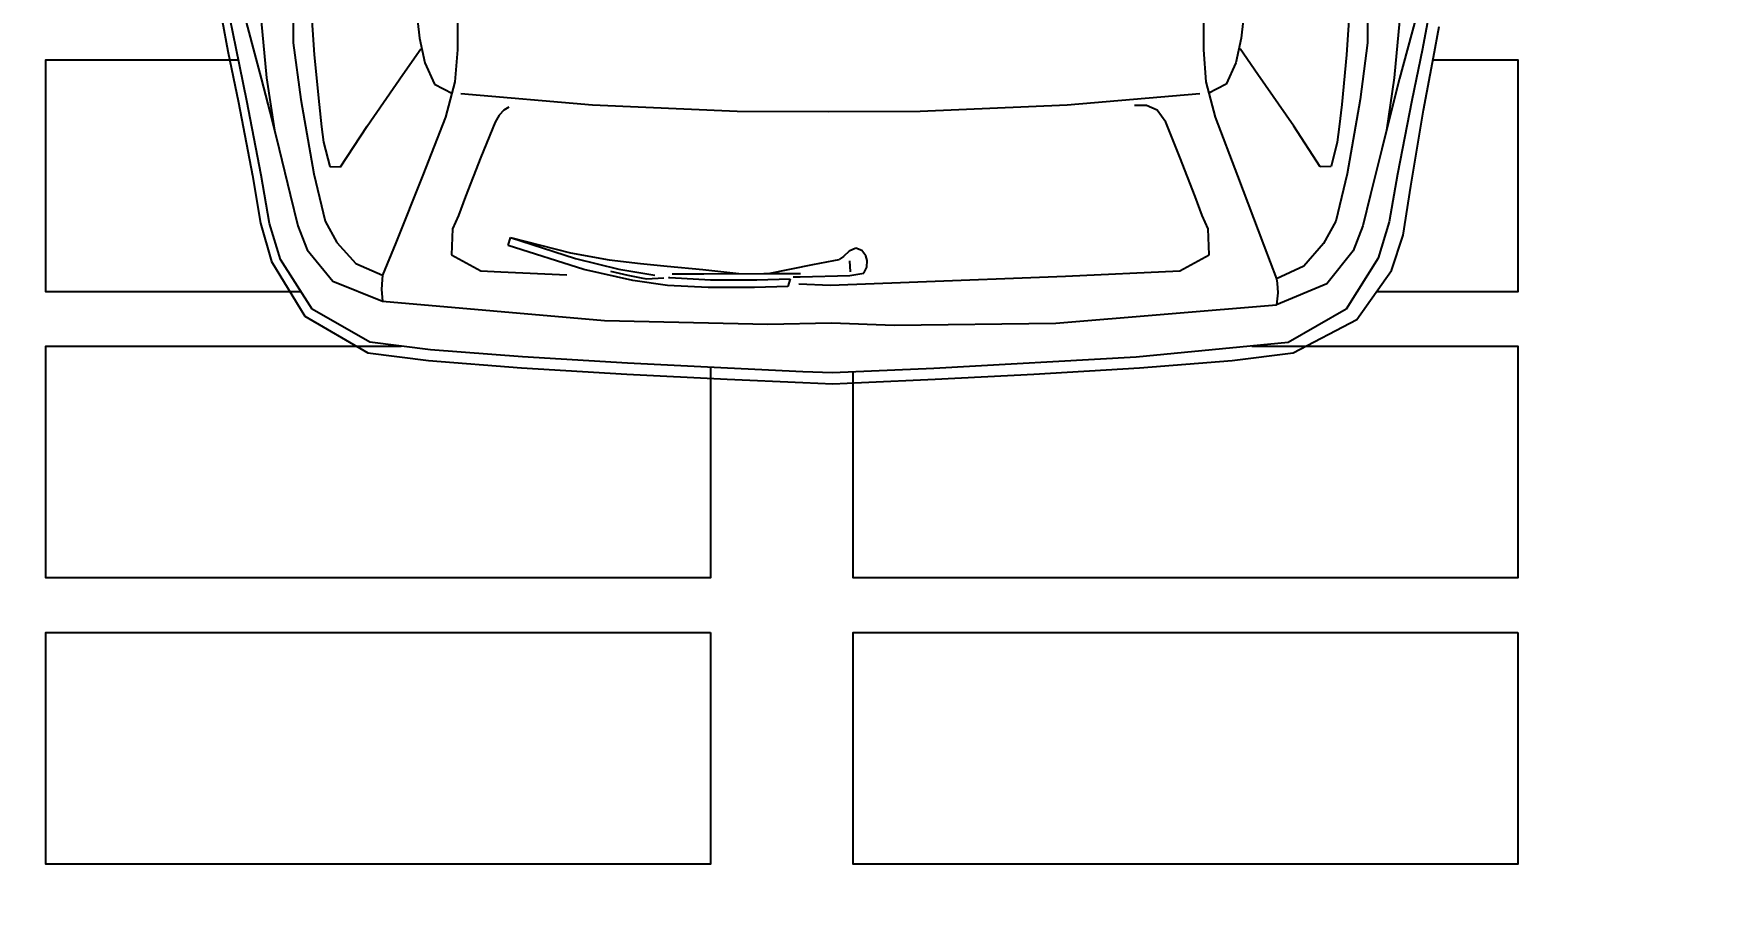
# Model space of a CAD drawing. Extents: x -415 to -176, y -135 to 749.
# Drawn here: x -408.939 to -406.415, y 723.904 to 725.193 of the extents above; entities that cross this region are included whole.
import ezdxf

# ---------------------------------------------------------------- set-up
doc = ezdxf.new("R2010")
doc.units = 0
doc.header["$MEASUREMENT"] = 0
doc.header["$PDSIZE"] = -5
doc.layers.get('0').update_dxf_attribs({"linetype": 'CONTINUOUS'})
doc.layers.get('Defpoints').update_dxf_attribs({"linetype": 'CONTINUOUS'})
doc.layers.add('AR-ALV', color=5, linetype='CONTINUOUS')
doc.layers.add('E-Pen-C', color=4, linetype='CONTINUOUS', lineweight=15)
doc.layers.add('E-Pen-G', color=3, linetype='CONTINUOUS', lineweight=30)
doc.styles.add('F2', font='swissc.ttf')
doc.dimstyles.new('DIMENSION-1', dxfattribs={"dimtxt": 0.11, "dimasz": 0.07, "dimexe": 1, "dimexo": 0, "dimgap": 0.12, "dimtad": 1, "dimzin": 7, "dimdsep": 46, "dimtxsty": 'F2', "dimblk1": 'TRACO', "dimblk2": 'TRACO', "dimsah": 1, "dimcen": 1, "dimse1": 1, "dimse2": 1, "dimclrd": 256, "dimclre": 256, "dimclrt": 6, "dimadec": 0, "dimazin": 0, "dimtfac": 1, "dimtix": 1, "dimtmove": 2, "dimatfit": 3, "dimldrblk": 'TRACO', "dimfxl": 1, "dimtolj": 1, "dimtzin": 0, "dimarcsym": 0})

# ---------------------------------------------------------------- blocks, each defined once
blk = doc.blocks.new('TRACO')
at = {"layer": 'E-Pen-C'}
for p, q in [((0, 1), (0, -1)), ((-1, 0), (1, 0))]:
    blk.add_line(p, q, dxfattribs=at)
at = {"layer": 'E-Pen-G'}
blk.add_line((-0.424, -0.424), (0.424, 0.424), dxfattribs=at)
blk = doc.blocks.new('*D400')
at = {"color": 4, "lineweight": -2}
blk.add_line((-409.8386, 726.5171), (-409.8386, 720.7571), dxfattribs=at)
at = {"layer": 'Defpoints', "color": 0, "linetype": 'Continuous'}
for p in [(-406.2324, 726.5871), (-409.8386, 720.6871), (-409.6324, 720.6871)]:
    blk.add_point(p, dxfattribs=at)
at = {"color": 4, "linetype": 'Continuous', "lineweight": -2, "xscale": 0.07, "yscale": 0.07, "zscale": 0.07}
for p, rotation in [((-409.8386, 726.5871), 90), ((-409.8386, 720.6871), 270)]:
    blk.add_blockref('TRACO', p, dxfattribs=dict(at, rotation=rotation))
at = {"color": 4, "linetype": 'Continuous', "insert": (-410.0177, 723.6371), "char_height": 0.115, "attachment_point": 5, "rotation": 90, "style": 'F2'}
blk.add_mtext('\\A1;5.90', dxfattribs=at)
blk = doc.blocks.new('Austin Mini dessus')
at = {"color": 8, "flags": 128}
for points in [[(3.4912, 3.7905), (3.5375, 3.7819)], [(3.4639, 3.7624), (3.5784, 3.7316)], [(3.5334, 3.7691), (3.4894, 3.7783)], [(3.6119, 3.753), (3.5334, 3.7691)], [(3.5375, 3.7819), (3.6147, 3.7659)], [(3.6147, 3.7659), (3.7245, 3.7448)], [(3.7239, 3.7317), (3.6119, 3.753)], [(3.7245, 3.7448), (3.7958, 3.7324)], [(3.4593, 3.7344), (3.5777, 3.7235)], [(3.5777, 3.7235), (3.6563, 3.7118)], [(3.5784, 3.7316), (3.6421, 3.7153)], [(3.6421, 3.7153), (3.6846, 3.7048)], [(3.7964, 3.7192), (3.7239, 3.7317)], [(3.7958, 3.7324), (3.8536, 3.716)], [(3.8504, 3.7028), (3.7964, 3.7192)], [(3.8536, 3.716), (3.9358, 3.6662)], [(3.6846, 3.7048), (3.7528, 3.688)], [(3.7528, 3.688), (3.8, 3.6763)], [(3.9251, 3.6552), (3.8504, 3.7028)], [(3.4507, 3.6839), (3.525, 3.6834)], [(3.525, 3.6834), (3.6102, 3.6722)], [(3.6102, 3.6722), (3.7219, 3.6526)], [(3.8, 3.6763), (3.8361, 3.6624)], [(3.8361, 3.6624), (3.8831, 3.6237)], [(3.9358, 3.6662), (3.9909, 3.5714)], [(3.4682, 3.6568), (3.5432, 3.6518)], [(3.5432, 3.6518), (3.6174, 3.6446)], [(3.6174, 3.6446), (3.651, 3.6408)], [(3.651, 3.6408), (3.6741, 3.6378)], [(3.6741, 3.6378), (3.7107, 3.6285)], [(3.7219, 3.6526), (3.793, 3.6355)], [(3.793, 3.6355), (3.8251, 3.6178)], [(3.9748, 3.5682), (3.9251, 3.6552)], [(3.7113, 3.6124), (3.6503, 3.5725)], [(3.7107, 3.6285), (3.7113, 3.6124)], [(3.8251, 3.6178), (3.8563, 3.5892)], [(3.8831, 3.6237), (3.9133, 3.5491)], [(3.8563, 3.5892), (3.8742, 3.5491)], [(3.6503, 3.5725), (3.5724, 3.5187)], [(3.9862, 3.4773), (3.9748, 3.5682)], [(3.9909, 3.5714), (4.0023, 3.48)], [(3.8253, 3.5293), (3.8742, 3.5491)], [(3.8742, 3.5491), (3.8804, 3.5498)], [(3.8804, 3.5498), (3.8953, 3.5506)], [(3.8953, 3.5506), (3.9133, 3.5491)], [(3.9133, 3.5491), (3.9421, 3.2156)], [(3.5724, 3.5187), (3.5339, 3.4917)], [(3.7236, 3.4885), (3.8253, 3.5293)], [(3.4288, 3.5036), (3.5179, 3.4935)], [(3.5179, 3.4935), (3.5549, 3.4854)], [(3.5549, 3.4854), (3.5868, 3.4709)], [(3.6368, 3.4545), (3.7236, 3.4885)], [(3.5868, 3.4709), (3.6013, 3.4438)], [(3.9969, 3.3387), (3.9862, 3.4773)], [(4.0023, 3.48), (4.0132, 3.3405)], [(3.4895, 3.4367), (3.5356, 3.4366)], [(3.5356, 3.4366), (3.5836, 3.4404)], [(3.5836, 3.4404), (3.6368, 3.4545)], [(3.756, 3.4243), (3.7841, 3.435)], [(3.7841, 3.435), (3.8045, 3.444)], [(3.8045, 3.444), (3.8435, 3.4455)], [(3.8435, 3.4455), (3.8675, 3.4012)], [(3.6013, 3.4314), (3.6181, 3.2335)], [(3.6968, 3.4013), (3.756, 3.4243)], [(3.6439, 3.38), (3.6968, 3.4013)], [(3.8675, 3.4012), (3.8692, 3.3713)], [(3.6215, 3.3593), (3.6261, 3.3671)], [(3.6261, 3.3671), (3.6334, 3.3741)], [(3.6334, 3.3741), (3.6439, 3.38)], [(3.8294, 3.3605), (3.8176, 3.3569)], [(3.8176, 3.3569), (3.8402, 3.2669)], [(3.8176, 3.3569), (3.8491, 3.259)], [(3.8656, 3.2467), (3.8294, 3.3605)], [(3.8692, 3.3713), (3.8712, 3.3271)], [(4.0064, 3.181), (3.9969, 3.3387)], [(4.0132, 3.3405), (4.0227, 3.1819)], [(3.8712, 3.3271), (3.8736, 3.2722)], [(3.8402, 3.2669), (3.8508, 3.2084)], [(3.8491, 3.259), (3.8648, 3.1939)], [(3.6181, 3.2335), (3.6277, 3.0159)], [(3.8822, 3.1732), (3.8656, 3.2467)], [(3.8508, 3.2084), (3.8565, 3.1612)], [(3.868, 3.2065), (3.8741, 3.1805)], [(3.9421, 3.2156), (3.9474, 2.9699)], [(3.8648, 3.1939), (3.8741, 3.1401)], [(3.8741, 3.1805), (3.8782, 3.1603)], [(4.0139, 3.0308), (4.0064, 3.181)], [(4.0227, 3.1819), (4.0303, 3.0312)], [(3.8565, 3.1612), (3.8604, 3.1213)], [(3.8782, 3.1603), (3.8797, 3.1523)], [(3.8893, 3.1208), (3.8822, 3.1732)], [(3.8797, 3.1523), (3.8778, 3.1263)], [(3.8604, 3.1213), (3.8653, 3.0676)], [(3.8718, 3.1136), (3.8718, 3.0663)], [(3.8772, 3.1193), (3.8773, 3.1186)], [(3.8773, 3.1186), (3.8774, 3.1179)], [(3.8774, 3.1179), (3.8775, 3.1172)], [(3.8775, 3.1172), (3.8809, 3.056)], [(3.8927, 3.0595), (3.8893, 3.1208)], [(3.8653, 3.0676), (3.8715, 3.0137)], [(3.8718, 3.0663), (3.8715, 2.9763)], [(3.8809, 3.056), (3.8809, 2.9867)], [(3.8927, 2.9903), (3.8927, 3.0595)], [(4.019, 2.9175), (4.0139, 3.0308)], [(4.0303, 3.0312), (4.0353, 2.9173)], [(3.6277, 3.0159), (3.6279, 2.8795)], [(3.8809, 2.9867), (3.8793, 2.9363)], [(3.8911, 2.9399), (3.8927, 2.9903)], [(3.8717, 2.9689), (3.8581, 2.9022)], [(3.8715, 2.9763), (3.8713, 2.9207)], [(3.9474, 2.9699), (3.9456, 2.8742)], [(3.8764, 2.9319), (3.8763, 2.9214)], [(3.8793, 2.9363), (3.8911, 2.9399)], [(3.8581, 2.9022), (3.8521, 2.8707)], [(3.8763, 2.9214), (3.8745, 2.8469)], [(3.8871, 2.9232), (3.8888, 2.876)], [(4.0208, 2.8728), (4.019, 2.9175)], [(4.0353, 2.9173), (4.0372, 2.8721)], [(3.6279, 2.8795), (3.6277, 2.7413)], [(3.8378, 2.8476), (3.8458, 2.8564)], [(3.8458, 2.8564), (3.8507, 2.8629)], [(3.8521, 2.8707), (3.8507, 2.8629)], [(3.8888, 2.876), (3.8844, 2.7575)], [(3.9456, 2.8742), (3.9489, 2.78)], [(4.0141, 2.7205), (4.0208, 2.8728)], [(4.0372, 2.8721), (4.0353, 2.829)], [(3.8333, 2.8378), (3.8378, 2.8476)], [(3.8369, 2.8289), (3.8333, 2.8378)], [(3.8449, 2.8226), (3.8369, 2.8289)], [(3.8688, 2.8456), (3.8527, 2.8468)], [(3.8745, 2.8469), (3.8712, 2.8257)], [(4.0353, 2.829), (4.0303, 2.7187)], [(3.8518, 2.8207), (3.8449, 2.8226)], [(3.8621, 2.821), (3.8518, 2.8207)], [(3.8712, 2.8257), (3.8621, 2.821)], [(3.9489, 2.78), (3.9462, 2.5372)], [(3.8844, 2.7575), (3.8754, 2.5224)], [(3.6277, 2.7413), (3.6181, 2.5203)], [(3.9974, 2.4164), (4.0141, 2.7205)], [(4.0303, 2.7187), (4.0227, 2.5701)], [(4.0227, 2.5701), (4.0132, 2.4114)], [(3.9462, 2.5372), (3.9187, 2.2052)], [(3.6181, 2.5203), (3.6013, 2.3205)], [(3.8754, 2.5224), (3.8675, 2.3507)], [(3.6192, 2.401), (3.619, 2.419)], [(3.6261, 2.3848), (3.6192, 2.401)], [(3.9754, 2.1881), (3.9974, 2.4164)], [(4.0132, 2.4114), (4.0023, 2.272)], [(3.6439, 2.372), (3.6261, 2.3848)], [(3.6968, 2.3507), (3.6439, 2.372)], [(3.756, 2.3277), (3.6968, 2.3507)], [(3.8675, 2.3507), (3.8435, 2.3065)], [(3.7841, 2.317), (3.756, 2.3277)], [(3.4895, 2.3152), (3.5356, 2.3154)], [(3.5356, 2.3154), (3.5836, 2.3116)], [(3.5836, 2.3116), (3.6368, 2.2975)], [(3.5868, 2.2811), (3.6013, 2.3081)], [(3.6368, 2.2975), (3.725, 2.2641)], [(3.8045, 2.308), (3.7841, 2.317)], [(3.8435, 2.3065), (3.8045, 2.308)], [(3.5549, 2.2666), (3.5868, 2.2811)], [(4.0023, 2.272), (3.9909, 2.1805)], [(3.4288, 2.2483), (3.5179, 2.2584)], [(3.5179, 2.2584), (3.5549, 2.2666)], [(3.5724, 2.2333), (3.5339, 2.2602)], [(3.725, 2.2641), (3.8293, 2.2244)], [(3.6503, 2.1795), (3.5724, 2.2333)], [(3.8293, 2.2244), (3.8797, 2.2052)], [(3.8604, 2.1645), (3.8797, 2.2052)], [(3.8797, 2.2052), (3.8859, 2.2044)], [(3.8859, 2.2044), (3.9007, 2.2036)], [(3.8872, 2.13), (3.9187, 2.2052)], [(3.9007, 2.2036), (3.9187, 2.2052)], [(3.7113, 2.1396), (3.6503, 2.1795)], [(3.9249, 2.1008), (3.9754, 2.1881)], [(3.9909, 2.1805), (3.9406, 2.0845)], [(3.8265, 2.1348), (3.8604, 2.1645)], [(3.6741, 2.1142), (3.7107, 2.1235)], [(3.7107, 2.1235), (3.7113, 2.1396)], [(3.793, 2.1165), (3.8265, 2.1348)], [(3.8375, 2.0902), (3.8872, 2.13)], [(3.4682, 2.0952), (3.5432, 2.1001)], [(3.5432, 2.1001), (3.6174, 2.1074)], [(3.6102, 2.0798), (3.7219, 2.0993)], [(3.6174, 2.1074), (3.651, 2.1112)], [(3.651, 2.1112), (3.6741, 2.1142)], [(3.7219, 2.0993), (3.793, 2.1165)], [(3.8485, 2.0526), (3.9249, 2.1008)], [(3.525, 2.0686), (3.6102, 2.0798)], [(3.7528, 2.064), (3.8, 2.0757)], [(3.8, 2.0757), (3.8375, 2.0902)], [(3.9406, 2.0845), (3.8672, 2.0324)], [(3.4507, 2.0681), (3.525, 2.0686)], [(3.6421, 2.0366), (3.6846, 2.0471)], [(3.6846, 2.0471), (3.7528, 2.064)], [(3.7937, 2.0359), (3.8485, 2.0526)], [(3.4593, 2.0176), (3.5777, 2.0285)], [(3.4639, 1.9896), (3.5784, 2.0204)], [(3.5777, 2.0285), (3.6563, 2.0402)], [(3.5784, 2.0204), (3.6421, 2.0366)], [(3.6114, 2.0021), (3.722, 2.0234)], [(3.722, 2.0234), (3.7937, 2.0359)], [(3.8672, 2.0324), (3.8141, 2.0148)], [(3.5337, 1.986), (3.6114, 2.0021)], [(3.7404, 2.0035), (3.6262, 1.9845)], [(3.8141, 2.0148), (3.7404, 2.0035)], [(3.4886, 1.9776), (3.5337, 1.986)], [(3.5466, 1.9696), (3.5003, 1.961)], [(3.6262, 1.9845), (3.5466, 1.9696)]]:
    blk.add_lwpolyline(points, dxfattribs=at)

msp = doc.modelspace()

# ---------------------------------------------------------------- linework, layer by layer
at = {"layer": 'AR-ALV', "color": 8, "linetype": 'Continuous'}
for points in [[(-408.5371, 724.8049), (-408.9206, 724.8049), (-408.9206, 725.1532), (-408.6308, 725.1532)], [(-406.8356, 725.1532), (-406.7078, 725.1532), (-406.7078, 724.8049), (-406.9202, 724.8049)], [(-407.9216, 724.6912), (-407.9216, 724.3749), (-408.9206, 724.3749), (-408.9206, 724.7232), (-408.3866, 724.7232)], [(-407.1077, 724.7232), (-406.7078, 724.7232), (-406.7078, 724.3749), (-407.7068, 724.3749), (-407.7068, 724.6844)]]:
    msp.add_lwpolyline(points, dxfattribs=at)
for points in [[(-407.9216, 724.2931), (-407.9216, 723.9448), (-408.9206, 723.9448), (-408.9206, 724.2931)], [(-406.7078, 724.2931), (-406.7078, 723.9448), (-407.7068, 723.9448), (-407.7068, 724.2931)]]:
    msp.add_lwpolyline(points, close=True, dxfattribs=at)

# ---------------------------------------------------------------- block references
at = {"color": 8, "xscale": -1, "rotation": 90}
msp.add_blockref('Austin Mini dessus', (-404.8652, 728.7038), dxfattribs=at)

# ---------------------------------------------------------------- dimensions: what is measured, and where the dimension line sits
at = {"color": 8, "linetype": 'Continuous'}
dim = msp.add_linear_dim(base=(-409.8386, 720.6871), p1=(-406.2324, 726.5871), p2=(-409.6324, 720.6871), angle=90, dimstyle='DIMENSION-1', override={"dimtxt": 0.115, "dimclrd": 4, "dimclrt": 4, "dimadec": 8, "dimfxl": 0.04, "dimfxlon": 1}, dxfattribs=at)
dim.commit()
dim.dimension.update_dxf_attribs({"geometry": '*D400', "text_midpoint": (-410.0177, 723.6371)})

doc.saveas('drawing.dxf')
